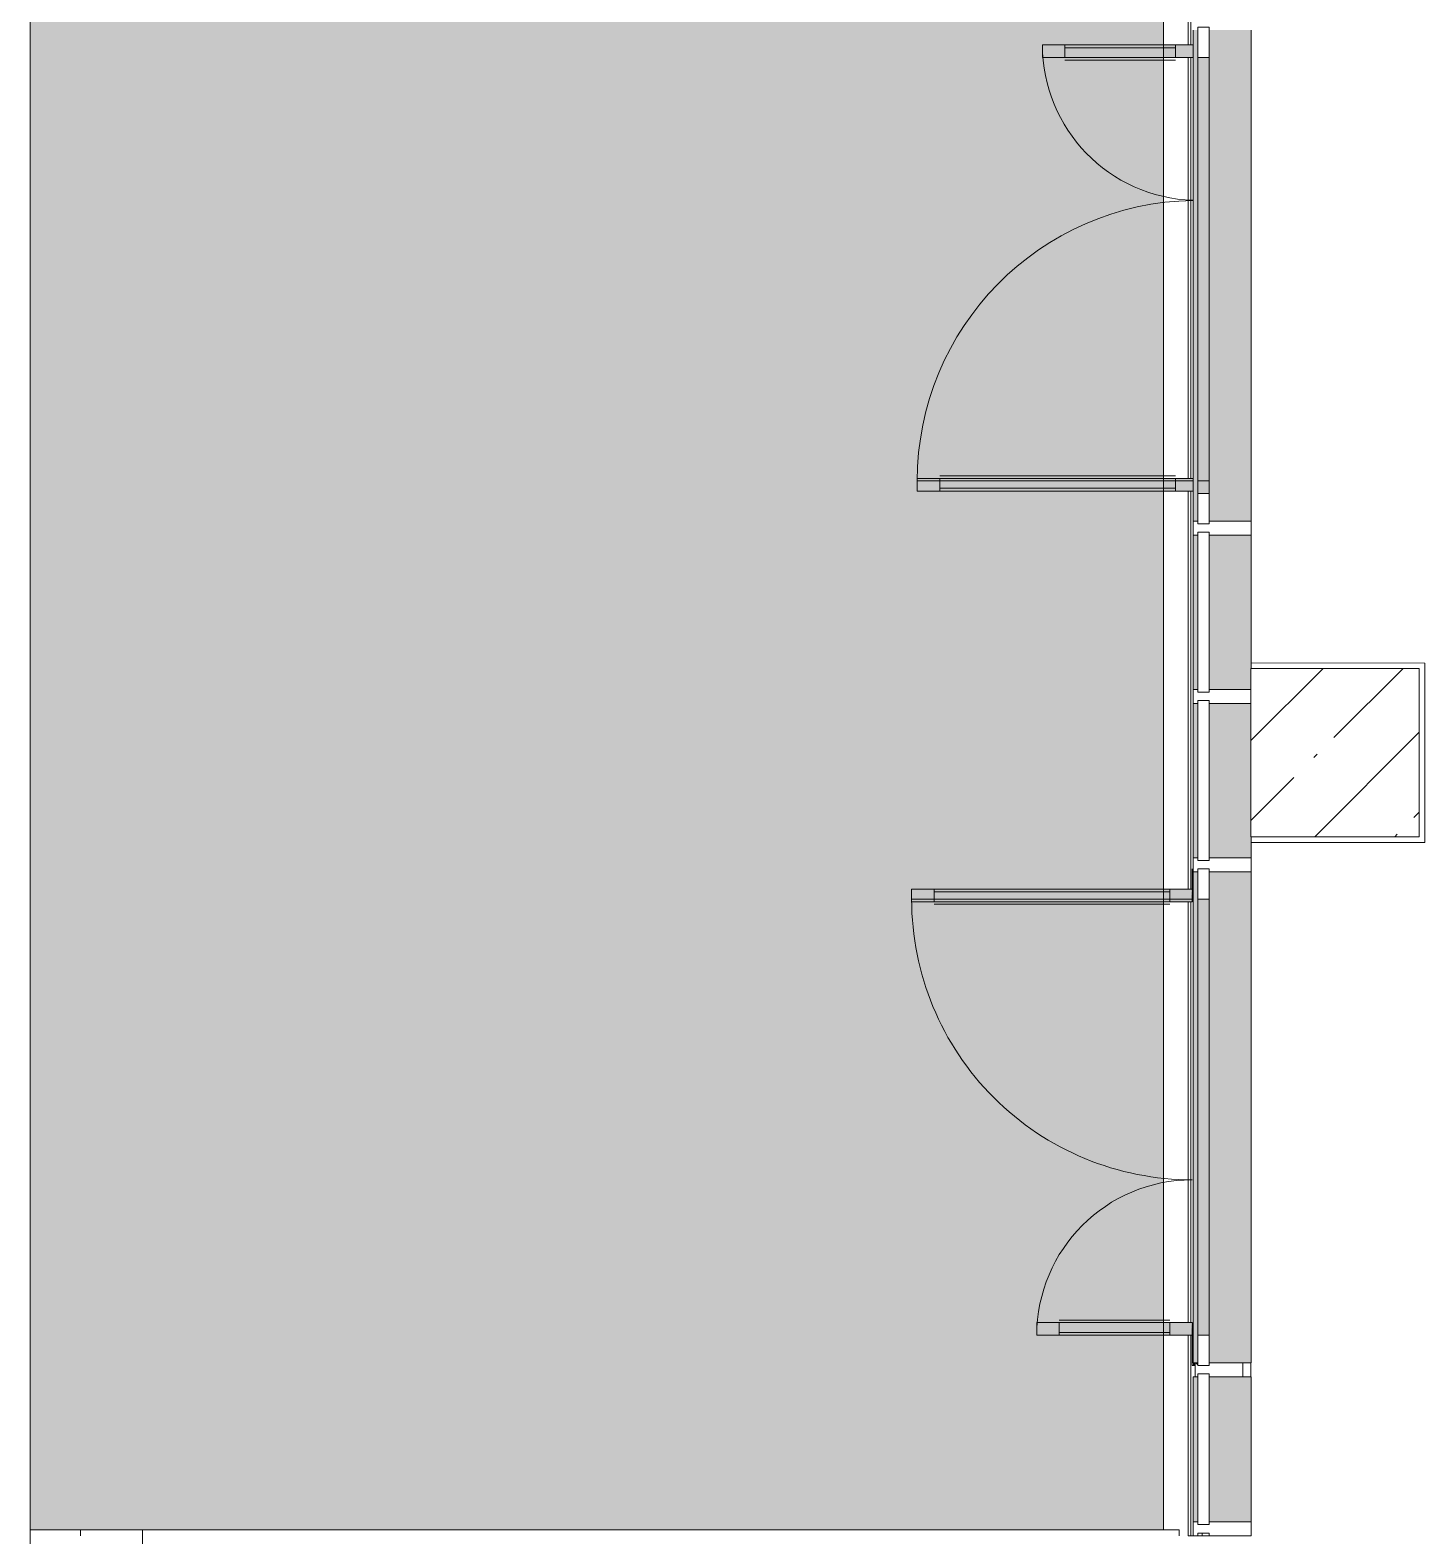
# Model space of a CAD drawing. Header units: millimetres. Extents: x 3991 to 282775, y -8553 to 29560.
# Drawn here: x 148525 to 153495, y 15358 to 20725 of the extents above; entities that cross this region are included whole.
import ezdxf

# ---------------------------------------------------------------- set-up
doc = ezdxf.new("R2010")
doc.units = ezdxf.units.MM
doc.linetypes.add('200_ШТРИХ__ш1_п0_6_', pattern=[80, 50, -30])
for name, color, linetype, lineweight in [('A-DETL-3', 7, 'Continuous', 5), ('A-DETL-MBND', 7, '200_ШТРИХ__ш1_п0_6_', 9), ('A-GLAZ-CURT-2', 7, 'Continuous', 5), ('A-GLAZ-CWMG-2', 7, 'Continuous', 5), ('A-WALL-4', 7, 'Continuous', 5), ('S-COLS', 7, 'Continuous', 5), ('Оси', 7, 'Continuous', 9)]:
    doc.layers.add(name, color=color, linetype=linetype, lineweight=lineweight)
for name, color, linetype, lineweight, true_color in [('A-DETL-GENF-2', 7, 'Continuous', 9, 0xeeeeee), ('A-DETL-GENF-4', 7, 'Continuous', 5, 0xaaaaaa), ('A-DETL-GENF-5', 7, 'Continuous', 5, 0xe2e2e2), ('A-DOOR-3', 7, 'Continuous', 5, 0xaaaaaa), ('A-FLOR-1', 7, 'Continuous', 5, 0xaaaaaa), ('A-GLAZ-CWMG-3', 7, 'Continuous', 5, 0x383e42)]:
    doc.layers.add(name, color=color, linetype=linetype, lineweight=lineweight, true_color=true_color)

# ---------------------------------------------------------------- blocks, each defined once
blk = doc.blocks.new('Системная панель - Стекло - 40мм-23998915-Общий план 1 этажа с размещением фрагментов 1_1-1_9')
at = {"layer": 'A-GLAZ-CURT-2'}
for p, q in [((268.5, 40), (-268.5, 40)), ((-268.5, 40), (-268.5, 0)), ((-268.5, 0), (268.5, 0)), ((268.5, 0), (268.5, 40))]:
    blk.add_line(p, q, dxfattribs=at)
blk = doc.blocks.new('Прямоугольный импост - Импост структурный с накладкой - 190мм-23188488-Общий план 1 этажа с размещением фрагментов 1_1-1_9')
at = {"layer": 'A-GLAZ-CWMG-2'}
for p, q in [((-50, 0), (-50, 17)), ((-50, 17), (0, 17)), ((-40, 0), (-50, 0)), ((-40, -40), (-40, 0)), ((0, 0), (-10, 0)), ((-10, 0), (-10, -40)), ((0, 17), (0, 0)), ((-50, -190), (-50, -40)), ((-50, -40), (-40, -40)), ((-10, -40), (0, -40)), ((0, -40), (0, -190)), ((0, -190), (-50, -190))]:
    blk.add_line(p, q, dxfattribs=at)
blk = doc.blocks.new('Прямоугольный импост - Импост структурный с накладкой - 190мм-23190188-Общий план 1 этажа с размещением фрагментов 1_1-1_9')
at = {"layer": 'A-GLAZ-CWMG-3'}
for points in [[(3861.1, 15408.1), (3871.1, 15408.1), (3871.1, 15925.1), (3854.1, 15925.1), (3854.1, 15408.1)], [(4031.1, 15408.1), (4061.1, 15408.1), (4060, 15925.1), (3911.1, 15925.1), (3911.1, 15408.1), (4006.1, 15408.1)]]:
    blk.add_hatch(color=256, dxfattribs=at).paths.add_polyline_path(points)
at = {"layer": 'A-GLAZ-CWMG-2'}
for p, q in [((3854.1, 15925.1), (3871.1, 15925.1)), ((3854.1, 15408.1), (3854.1, 15925.1)), ((4031.1, 15925.1), (4061.1, 15925.1)), ((4061.1, 15408.1), (4061.1, 15925.1))]:
    blk.add_line(p, q, dxfattribs=at)
blk = doc.blocks.new('Прямоугольный импост - Импост структурный с накладкой - 190мм-23190275-Общий план 1 этажа с размещением фрагментов 1_1-1_9')
at = {"layer": 'A-GLAZ-CWMG-3'}
for points in [[(3854.1, 15975.1), (3871.1, 15975.1), (3871.1, 16750.1), (3854.1, 16750.1), (3854.1, 15982.1)], [(3871.1, 16073.1), (3911.1, 16073.1), (3910, 16750.1), (3871.1, 16750.1), (3871.1, 16729)], [(4031.1, 15975.1), (4061.1, 15975.1), (4060, 16750.1), (3911.1, 16750.1), (3911.1, 15975.1), (4006.1, 15975.1)]]:
    blk.add_hatch(color=256, dxfattribs=at).paths.add_polyline_path(points)
at = {"layer": 'A-GLAZ-CWMG-2'}
for p, q in [((3854.1, 15975.1), (3854.1, 16750.1)), ((3871.1, 16073.1), (3871.1, 16750.1)), ((3911.1, 16073.1), (3911.1, 16750.1)), ((4061.1, 15975.1), (4061.1, 16750.1)), ((3871.1, 15975.1), (3854.1, 15975.1)), ((4061.1, 15975.1), (4031.1, 15975.1))]:
    blk.add_line(p, q, dxfattribs=at)
blk = doc.blocks.new('Прямоугольный импост - Импост структурный с накладкой - 190мм-23190277-Общий план 1 этажа с размещением фрагментов 1_1-1_9')
at = {"layer": 'A-GLAZ-CWMG-3'}
for points in [[(3861.1, 19950.1), (3871.1, 19950.1), (3871.1, 20725.1), (3854.1, 20725.1), (3854.1, 19950.1)], [(4006.1, 19950.1), (4061.1, 19950.1), (4060, 20725.1), (3911.1, 20725), (3911.1, 19950.1)], [(3871.1, 19950.1), (3911.1, 19950.1), (3910, 20627.1), (3871.1, 20627.1), (3871.1, 20341.6)]]:
    blk.add_hatch(color=256, dxfattribs=at).paths.add_polyline_path(points)
at = {"layer": 'A-GLAZ-CWMG-2'}
for p, q in [((3854.1, 19950.1), (3854.1, 20725.1)), ((4061.1, 19950.1), (4061.1, 20725.1)), ((3871.1, 19950.1), (3871.1, 20627.1)), ((3911.1, 19950.1), (3911.1, 20627.1))]:
    blk.add_line(p, q, dxfattribs=at)
blk = doc.blocks.new('BSC_Колонна _Прямоугольная - 600х600-17858062-Общий план 1 этажа с размещением фрагментов 1_1-1_9')
at = {"layer": 'S-COLS'}
h = blk.add_hatch(dxfattribs=at)
h.set_pattern_fill('FP_163', color=256, style=0, pattern_type=2)
h.set_pattern_definition([(45, (-4360, -18150), (-285.123, 285.123), []), (45, (-4074.88, -18150), (-285.123, 285.123), [504.031, -100.806, 16.764, -84.042])])
h.paths.add_polyline_path([(-300, -300), (300, -300), (300, 300), (-300, 300), (-300, -216.8)])
for p, q in [((300, 300), (-300, 300)), ((-300, 300), (-300, -300)), ((300, -300), (300, 300)), ((-300, -300), (300, -300))]:
    blk.add_line(p, q, dxfattribs=at)
blk = doc.blocks.new('Прямоугольный импост - Импост структурный с накладкой - 170мм-23186685-Общий план 1 этажа с размещением фрагментов 1_1-1_9')
at = {"layer": 'A-GLAZ-CWMG-2'}
for p, q in [((3836.1, 20672.1), (3836.1, 27150.1)), ((3846.1, 20672.1), (3846.1, 27150.1)), ((3836.1, 19127.1), (3836.1, 20627.1)), ((3846.1, 19127.1), (3846.1, 20627.1)), ((3836.1, 17663.1), (3836.1, 19082.1)), ((3846.1, 17663.1), (3846.1, 19082.1)), ((3836.1, 16118.1), (3836.1, 17618.1)), ((3846.1, 16118.1), (3846.1, 17618.1)), ((3836.1, 15358.1), (3836.1, 16073.1)), ((3846.1, 15358.1), (3846.1, 16073.1)), ((3846.1, 15358.1), (3836.1, 15358.1)), ((3854.1, 15358.1), (3846.1, 15358.1)), ((3886.1, 15358.1), (3871.1, 15358.1)), ((3886.1, 15358.1), (3886.1, 15368.1)), ((3911.1, 15358.1), (3886.1, 15358.1))]:
    blk.add_line(p, q, dxfattribs=at)
blk = doc.blocks.new('Прямоугольный импост - Импост структурный с накладкой - 190мм-23933667-Общий план 1 этажа с размещением фрагментов 1_1-1_9')
at = {"layer": 'A-GLAZ-CWMG-3'}
for points in [[(3854.1, 19150.1), (3871.1, 19150.1), (3871.1, 19950.1), (3854.1, 19950.1)], [(3871.1, 19150.1), (3911.1, 19150.1), (3910, 19950.1), (3871.1, 19950.1)], [(4060, 19150.1), (4061.1, 19150.1), (4060, 19950.1), (3911.1, 19950.1), (3911.1, 19150.1), (4031.1, 19150.1)]]:
    blk.add_hatch(color=256, dxfattribs=at).paths.add_polyline_path(points)
at = {"layer": 'A-GLAZ-CWMG-2'}
for p, q in [((3854.1, 19150.1), (3854.1, 19950.1)), ((3871.1, 19150.1), (3871.1, 19950.1)), ((3911.1, 19150.1), (3911.1, 19950.1)), ((4061.1, 19150.1), (4061.1, 19950.1))]:
    blk.add_line(p, q, dxfattribs=at)
blk = doc.blocks.new('Прямоугольный импост - Импост структурный с накладкой - 170мм-22968247-Общий план 1 этажа с размещением фрагментов 1_1-1_9')
at = {"layer": 'A-GLAZ-CWMG-2'}
for p, q in [((-25, 0), (-25, 10)), ((-25, 10), (25, 10)), ((25, 0), (15, 0)), ((15, 0), (15, -40)), ((25, 10), (25, 0)), ((-25, -160), (-25, -40)), ((15, -40), (25, -40)), ((25, -40), (25, -160)), ((25, -160), (-25, -160))]:
    blk.add_line(p, q, dxfattribs=at)
blk = doc.blocks.new('Прямоугольный импост - Импост структурный с накладкой - 170мм-23186686-Общий план 1 этажа с размещением фрагментов 1_1-1_9')
at = {"layer": 'A-GLAZ-CWMG-2'}
blk.add_line((3886.1, 15358.1), (3871.1, 15358.1), dxfattribs=at)
blk = doc.blocks.new('Дверь_Витражная_СКБ_2Ст - ВН-1_ ДВН_ДАО_Главный вход_1800 в свету 3-31912953-Общий план 1 этажа с размещением фрагментов 1_1-1_9')
at = {"layer": 'A-DETL-GENF-5'}
for points in [[(-777, -17), (-822, -17), (-822, -554), (-777, -554), (-777, -25)], [(768, -17), (723, -17), (723, -1000), (768, -1000), (768, -25)]]:
    blk.add_hatch(color=256, dxfattribs=at).paths.add_polyline_path(points)
at = {"layer": 'A-DETL-GENF-4'}
for p, q in [((732, 40), (732, 0)), ((732, 40), (732, 0)), ((-822, -554), (-822, -17)), ((-822, -17), (-822, -554)), ((-777, -554), (-777, -17)), ((-777, -554), (-777, -17)), ((723, -1000), (723, -17)), ((723, -17), (723, -1000)), ((768, -1000), (768, -17)), ((768, -1000), (768, -17)), ((-822, -80), (-777, -80)), ((-812, -474), (-812, -80)), ((-768, -474), (-768, -80)), ((714, -920), (714, -80)), ((768, -80), (723, -80)), ((758, -920), (758, -80)), ((-822, -474), (-777, -474)), ((-822, -554), (-777, -554)), ((-822, -554), (-777, -554)), ((768, -920), (723, -920)), ((768, -1000), (723, -1000)), ((723, -1000), (768, -1000))]:
    blk.add_line(p, q, dxfattribs=at)
at = {"layer": 'A-DOOR-3'}
for p, q in [((-885, 40), (-777, 40)), ((-885, 0), (-885, 40)), ((-777, 40), (-777, 0)), ((777, 40), (885, 40)), ((777, 0), (777, 40)), ((885, 40), (885, 0)), ((-777, 0), (-885, 0)), ((-822, -554), (-822, -17)), ((732, -1000), (732, -17)), ((885, 0), (777, 0))]:
    blk.add_line(p, q, dxfattribs=at)
for centre, radius, start, end in [((-822, 0), 554, 270, 358.1958), ((732, 0), 1000, 180.9852, 270)]:
    blk.add_arc(centre, radius, start, end, dxfattribs=at)
blk = doc.blocks.new('Системная панель - Стекло - 40мм-V238-Общий план 1 этажа с размещением фрагментов 1_1-1_9')
at = {"layer": 'A-GLAZ-CURT-2'}
for p, q in [((285, 40), (-285, 40)), ((-285, 40), (-285, 0)), ((-285, 0), (285, 0)), ((285, 0), (285, 40))]:
    blk.add_line(p, q, dxfattribs=at)
blk = doc.blocks.new('Прямоугольный импост - Импост структурный с накладкой - 190мм-V239-Общий план 1 этажа с размещением фрагментов 1_1-1_9')
at = {"layer": 'A-GLAZ-CWMG-3'}
for points in [[(3861.1, 17775.1), (3871.1, 17775.1), (3871.1, 18325.1), (3854.1, 18325.1), (3854.1, 17775.1)], [(4006.1, 17775.1), (4061.1, 17775.1), (4060, 18325.1), (3911.1, 18325.1), (3911.1, 17775.1)]]:
    blk.add_hatch(color=256, dxfattribs=at).paths.add_polyline_path(points)
at = {"layer": 'A-GLAZ-CWMG-2'}
for p, q in [((3854.1, 17775.1), (3854.1, 18325.1)), ((4061.1, 17775.1), (4061.1, 17850))]:
    blk.add_line(p, q, dxfattribs=at)
blk = doc.blocks.new('Прямоугольный импост - Импост структурный с накладкой - 190мм-V240-Общий план 1 этажа с размещением фрагментов 1_1-1_9')
at = {"layer": 'A-GLAZ-CWMG-2'}
for p, q in [((-25, 0), (-25, 17)), ((-25, 17), (25, 17)), ((-15, 0), (-25, 0)), ((-15, -40), (-15, 0)), ((25, 0), (15, 0)), ((15, 0), (15, -40)), ((25, 17), (25, 0)), ((-25, -188.9), (-25, -40)), ((-25, -40), (-15, -40)), ((15, -40), (25, -40)), ((25, -40), (25, -188.9))]:
    blk.add_line(p, q, dxfattribs=at)
blk = doc.blocks.new('Дверь_Витражная_СКБ_2Ст - ВН-1_ ДВН_ДАО_Главный вход_1800 в свету 4-31912968-Общий план 1 этажа с размещением фрагментов 1_1-1_9')
at = {"layer": 'A-DETL-GENF-5'}
h = blk.add_hatch(color=256, dxfattribs=at)
h.paths.add_polyline_path([(875, -10), (885, 0), (875, 0)])
h.paths.add_polyline_path([(885, -10), (875, -10), (875, -17), (885, -17)])
for points in [[(-768, -25), (-768, -20), (-813, -25), (-813, -1020), (-768, -1020), (-768, -35)], [(777, -25), (777, -20), (732, -25), (732, -574), (777, -574), (777, -35)]]:
    blk.add_hatch(color=256, dxfattribs=at).paths.add_polyline_path(points)
at = {"layer": 'A-DETL-GENF-4'}
for p, q in [((-777, -20), (-885, -20)), ((-885, -20), (-777, -20)), ((-768, -20), (-813, -20)), ((-813, -1020), (-813, -20)), ((-768, -20), (-813, -20)), ((-813, -20), (-813, -1020)), ((-768, -1020), (-768, -20)), ((-768, -1020), (-768, -20)), ((732, -20), (777, -20)), ((732, -574), (732, -20)), ((732, -20), (732, -574)), ((777, -20), (732, -20)), ((777, -574), (777, -20)), ((777, -574), (777, -20)), ((777, -20), (885, -20)), ((777, -20), (885, -20)), ((885, -20), (885, -10)), ((885, -20), (885, -10)), ((-813, -100), (-768, -100)), ((-803, -940), (-803, -100)), ((-759, -940), (-759, -100)), ((723, -494), (723, -100)), ((777, -100), (732, -100)), ((767, -494), (767, -100)), ((777, -494), (732, -494)), ((777, -574), (732, -574)), ((732, -574), (777, -574)), ((-813, -940), (-768, -940)), ((-813, -1020), (-768, -1020)), ((-813, -1020), (-768, -1020))]:
    blk.add_line(p, q, dxfattribs=at)
at = {"layer": 'A-DOOR-3'}
for p, q in [((-885, 40), (-777, 40)), ((-885, 0), (-885, 40)), ((-777, 40), (-777, 0)), ((777, 40), (885, 40)), ((777, 0), (777, 40)), ((885, 40), (885, 0)), ((-777, 0), (-885, 0)), ((-777, -1020), (-777, -20)), ((885, 0), (777, 0)), ((777, -574), (777, -20))]:
    blk.add_line(p, q, dxfattribs=at)
for centre, radius, start, end in [((-777, -20), 1000, 270, 0), ((777, -20), 554, 180, 270)]:
    blk.add_arc(centre, radius, start, end, dxfattribs=at)
blk = doc.blocks.new('Прямоугольный импост - Импост структурный с накладкой - 190мм-23933759-Общий план 1 этажа с размещением фрагментов 1_1-1_9')
at = {"layer": 'A-GLAZ-CWMG-3'}
for points in [[(3854.1, 17550.1), (3871.1, 17550.1), (3871.1, 17725.1), (3854.1, 17725.1), (3854.1, 17627.1)], [(4031.1, 17550.1), (4061.1, 17550.1), (4060, 17725.1), (3911.1, 17725.1), (3911.1, 17550.1), (4006.1, 17550.1)], [(3911.1, 17550.1), (3910, 17627.1), (3871.1, 17627.1), (3871.1, 17550.1), (3910, 17550.1)]]:
    blk.add_hatch(color=256, dxfattribs=at).paths.add_polyline_path(points)
at = {"layer": 'A-GLAZ-CWMG-2'}
for p, q in [((3854.1, 17550.1), (3854.1, 17725.1)), ((4061.1, 17550.1), (4061.1, 17725.1)), ((3871.1, 17550.1), (3871.1, 17627.1)), ((3911.1, 17550.1), (3911.1, 17627.1))]:
    blk.add_line(p, q, dxfattribs=at)
blk = doc.blocks.new('Прямоугольный импост - Импост структурный с накладкой - 190мм-23933741-Общий план 1 этажа с размещением фрагментов 1_1-1_9')
at = {"layer": 'A-GLAZ-CWMG-2'}
for p, q in [((-25, 0), (-25, 17)), ((-25, 17), (25, 17)), ((-15, 0), (-25, 0)), ((-15, -40), (-15, 0)), ((25, 17), (25, 0)), ((-25, -190), (-25, -40)), ((-25, -40), (-15, -40)), ((25, -40), (25, -190)), ((25, -190), (-25, -190))]:
    blk.add_line(p, q, dxfattribs=at)
blk = doc.blocks.new('Системная панель - Стекло - 40мм-V247-Общий план 1 этажа с размещением фрагментов 1_1-1_9')
at = {"layer": 'A-GLAZ-CURT-2'}
for p, q in [((285, 40), (-285, 40)), ((-285, 40), (-285, 0)), ((-285, 0), (285, 0)), ((285, 0), (285, 40))]:
    blk.add_line(p, q, dxfattribs=at)
blk = doc.blocks.new('Прямоугольный импост - Импост структурный с накладкой - 190мм-V248-Общий план 1 этажа с размещением фрагментов 1_1-1_9')
at = {"layer": 'A-GLAZ-CWMG-3'}
for points in [[(3861.1, 18375.1), (3871.1, 18375.1), (3871.1, 18925.1), (3854.1, 18925.1), (3854.1, 18375.1)], [(4031.1, 18375.1), (4060, 18375.1), (4060, 18925.1), (3911.1, 18925.1), (3911.1, 18375.1), (4006.1, 18375.1)]]:
    blk.add_hatch(color=256, dxfattribs=at).paths.add_polyline_path(points)
at = {"layer": 'A-GLAZ-CWMG-2'}
for p, q in [((3854.1, 18375.1), (3854.1, 18925.1)), ((4061.1, 18450), (4061.1, 18925.1))]:
    blk.add_line(p, q, dxfattribs=at)
blk = doc.blocks.new('Прямоугольный импост - Импост структурный с накладкой - 190мм-V249-Общий план 1 этажа с размещением фрагментов 1_1-1_9')
at = {"layer": 'A-GLAZ-CWMG-2'}
for p, q in [((-25, 0), (-25, 17)), ((-25, 17), (25, 17)), ((25, 0), (15, 0)), ((15, 0), (15, -40)), ((25, 17), (25, 0)), ((-25, -190), (-25, -40)), ((15, -40), (25, -40)), ((25, -40), (25, -190)), ((25, -190), (-25, -190))]:
    blk.add_line(p, q, dxfattribs=at)
blk = doc.blocks.new('Прямоугольный импост - Импост структурный с накладкой - 190мм-23933668-Общий план 1 этажа с размещением фрагментов 1_1-1_9')
at = {"layer": 'A-GLAZ-CWMG-3'}
for points in [[(3861.1, 18975.1), (3871.1, 18975.1), (3871.1, 19150.1), (3854.1, 19150.1), (3854.1, 18975.1)], [(3910, 19073.1), (3911.1, 19073.1), (3910, 19150.1), (3871.1, 19150.1), (3871.1, 19073.1), (3886.1, 19073.1)], [(4031.1, 18975.1), (4061.1, 18975.1), (4060, 19150.1), (3911.1, 19150.1), (3911.1, 18975.1), (4006.1, 18975.1)]]:
    blk.add_hatch(color=256, dxfattribs=at).paths.add_polyline_path(points)
at = {"layer": 'A-GLAZ-CWMG-2'}
for p, q in [((3854.1, 18975.1), (3854.1, 19150.1)), ((3871.1, 19073.1), (3871.1, 19150.1)), ((3911.1, 19073.1), (3911.1, 19150.1)), ((4061.1, 18975.1), (4061.1, 19150.1))]:
    blk.add_line(p, q, dxfattribs=at)

msp = doc.modelspace()

# ---------------------------------------------------------------- hatches: boundary and pattern name
at = {"layer": 'A-DETL-GENF-2'}
msp.add_hatch(color=256, dxfattribs=at).paths.add_polyline_path([(148525.1, 15380), (152564.2, 15380), (152564.2, 16073.1), (152112.2, 16073.1), (152112.2, 16118.1), (152564.2, 16118.1), (152564.2, 17618.1), (151666.2, 17618.1), (151666.2, 17663.1), (152564.2, 17663.1), (152564.2, 19082.1), (151686.2, 19082.1), (151686.2, 19127.1), (152564.2, 19127.1), (152564.2, 20627.1), (152132.2, 20627.1), (152132.2, 20672.1), (152564.2, 20672.1), (152564.2, 27252), (148525.1, 27252), (148525.1, 15524.8)])

# ---------------------------------------------------------------- linework, layer by layer
at = {"layer": 'A-DETL-3'}
for p, q in [((148525.1, 27252), (148525.1, 15380)), ((152564.2, 15380), (152564.2, 27252)), ((148525.1, 15380), (152564.2, 15380))]:
    msp.add_line(p, q, dxfattribs=at)
at = {"layer": 'A-DETL-MBND'}
msp.add_line((152875.1, 15975.1), (152875.1, 15925.1), dxfattribs=at)
at = {"layer": 'A-FLOR-1'}
for p, q in [((152876.2, 18470.3), (153495.1, 18469.2)), ((153495.1, 18469.2), (153495.1, 17830)), ((153495.1, 17830), (152876.2, 17830)), ((152875.1, 15975.1), (152875.1, 15925.1))]:
    msp.add_line(p, q, dxfattribs=at)
at = {"layer": 'A-WALL-4'}
for p, q in [((148525.1, 7205), (148525.1, 15380)), ((148525.1, 15380), (152620.1, 15380)), ((148705.1, 15380), (148705.1, 15358)), ((152620.1, 15357.7), (152620.1, 15380))]:
    msp.add_line(p, q, dxfattribs=at)
at = {"layer": 'Оси'}
msp.add_line((148925.1, 5439), (148925.1, 15380), dxfattribs=at)

# ---------------------------------------------------------------- block references
at = {"layer": 'A-DOOR-3', "rotation": 269.9999999999999}
for name, p in [('Дверь_Витражная_СКБ_2Ст - ВН-1_ ДВН_ДАО_Главный вход_1800 в свету 3-31912953-Общий план 1 этажа с размещением фрагментов 1_1-1_9', (152686.2, 19850.1)), ('Дверь_Витражная_СКБ_2Ст - ВН-1_ ДВН_ДАО_Главный вход_1800 в свету 4-31912968-Общий план 1 этажа с размещением фрагментов 1_1-1_9', (152686.2, 16850.1))]:
    msp.add_blockref(name, p, dxfattribs=at)
at = {"layer": 'A-GLAZ-CURT-2', "rotation": 269.9999999999999}
for name, p in [('Системная панель - Стекло - 40мм-V247-Общий план 1 этажа с размещением фрагментов 1_1-1_9', (152686.2, 18650.1)), ('Системная панель - Стекло - 40мм-V238-Общий план 1 этажа с размещением фрагментов 1_1-1_9', (152686.2, 18050.1)), ('Системная панель - Стекло - 40мм-23998915-Общий план 1 этажа с размещением фрагментов 1_1-1_9', (152686.2, 15666.6))]:
    msp.add_blockref(name, p, dxfattribs=at)
at = {"layer": 'A-GLAZ-CWMG-2'}
for name, p in [('Прямоугольный импост - Импост структурный с накладкой - 170мм-23186685-Общий план 1 этажа с размещением фрагментов 1_1-1_9', (148815.1, 0)), ('Прямоугольный импост - Импост структурный с накладкой - 170мм-23186686-Общий план 1 этажа с размещением фрагментов 1_1-1_9', (148815.1, 0)), ('Прямоугольный импост - Импост структурный с накладкой - 190мм-23190277-Общий план 1 этажа с размещением фрагментов 1_1-1_9', (148815.1, 0)), ('Прямоугольный импост - Импост структурный с накладкой - 190мм-23933667-Общий план 1 этажа с размещением фрагментов 1_1-1_9', (148815.1, 0)), ('Прямоугольный импост - Импост структурный с накладкой - 190мм-23933668-Общий план 1 этажа с размещением фрагментов 1_1-1_9', (148815.1, 0)), ('Прямоугольный импост - Импост структурный с накладкой - 190мм-V248-Общий план 1 этажа с размещением фрагментов 1_1-1_9', (148815.1, 0)), ('Прямоугольный импост - Импост структурный с накладкой - 190мм-V239-Общий план 1 этажа с размещением фрагментов 1_1-1_9', (148815.1, 0)), ('Прямоугольный импост - Импост структурный с накладкой - 190мм-23933759-Общий план 1 этажа с размещением фрагментов 1_1-1_9', (148815.1, 0)), ('Прямоугольный импост - Импост структурный с накладкой - 190мм-23933667-Общий план 1 этажа с размещением фрагментов 1_1-1_9', (148815.1, -2400)), ('Прямоугольный импост - Импост структурный с накладкой - 190мм-23190275-Общий план 1 этажа с размещением фрагментов 1_1-1_9', (148815.1, 0)), ('Прямоугольный импост - Импост структурный с накладкой - 190мм-23190188-Общий план 1 этажа с размещением фрагментов 1_1-1_9', (148815.1, 0))]:
    msp.add_blockref(name, p, dxfattribs=at)
at = {"layer": 'A-GLAZ-CWMG-2', "extrusion": (0, 0, -1), "rotation": 270.0000000000001}
for name, p in [('Прямоугольный импост - Импост структурный с накладкой - 190мм-V249-Общий план 1 этажа с размещением фрагментов 1_1-1_9', (-152686.2, 18950.1)), ('Прямоугольный импост - Импост структурный с накладкой - 190мм-V240-Общий план 1 этажа с размещением фрагментов 1_1-1_9', (-152686.2, 18350.1)), ('Прямоугольный импост - Импост структурный с накладкой - 190мм-23933741-Общий план 1 этажа с размещением фрагментов 1_1-1_9', (-152686.2, 17750.1)), ('Прямоугольный импост - Импост структурный с накладкой - 170мм-22968247-Общий план 1 этажа с размещением фрагментов 1_1-1_9', (-152686.2, 15950.1)), ('Прямоугольный импост - Импост структурный с накладкой - 190мм-23188488-Общий план 1 этажа с размещением фрагментов 1_1-1_9', (-152686.2, 15358.1))]:
    msp.add_blockref(name, p, dxfattribs=at)
at = {"layer": 'S-COLS'}
msp.add_blockref('BSC_Колонна _Прямоугольная - 600х600-17858062-Общий план 1 этажа с размещением фрагментов 1_1-1_9', (153175.1, 18150), dxfattribs=at)

doc.saveas('drawing.dxf')
